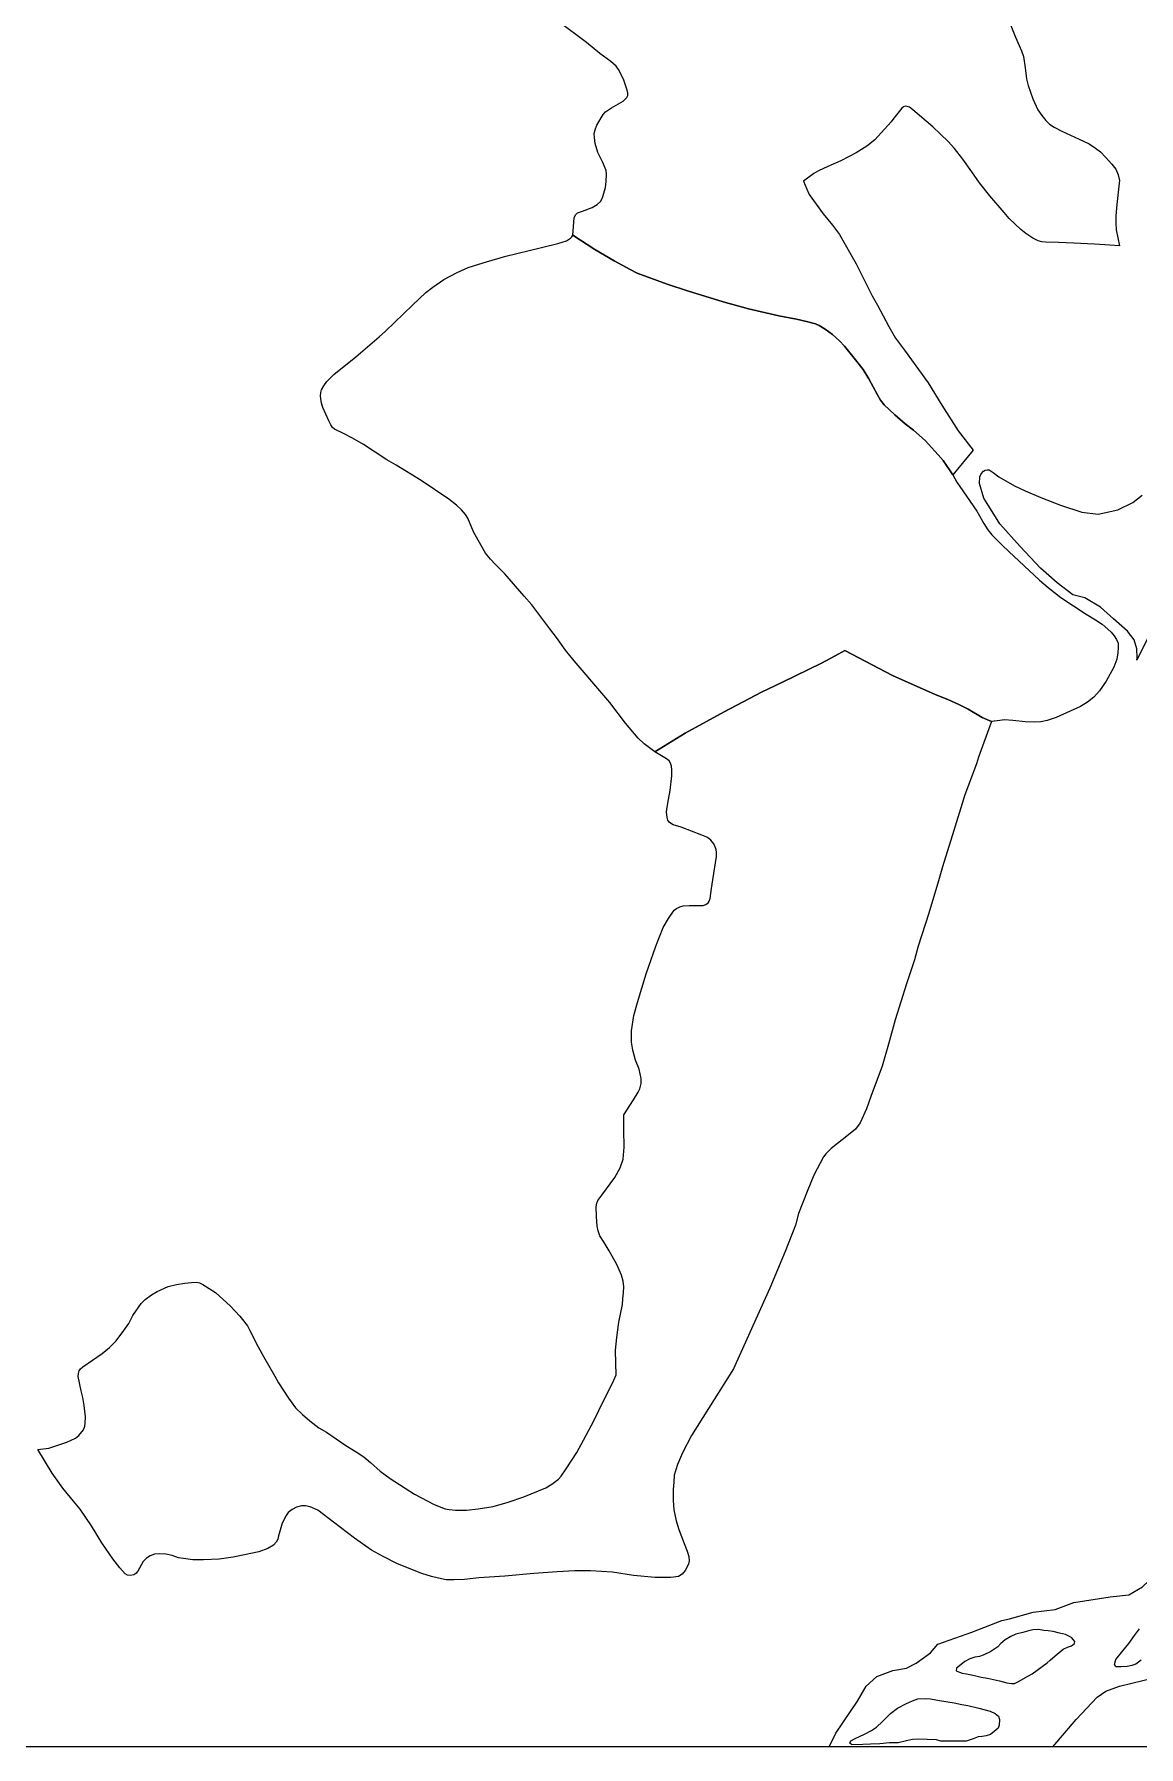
# Model space of a CAD drawing. Header units: millimetres. Extents: x 323319 to 328682, y 8609797 to 8615705.
# Drawn here: x 324988 to 325536, y 8610189 to 8611040 of the extents above; entities that cross this region are included whole.
import ezdxf

# ---------------------------------------------------------------- set-up
doc = ezdxf.new("R2010")
doc.units = ezdxf.units.MM
doc.layers.add('BASE CART_PARCELAS_p030B', color=252, linetype='Continuous', lineweight=5)
doc.layers.add('BASE CART_RIO-p030B', color=8, linetype='Continuous', lineweight=5)
doc.layers.add('PERIMETRICO-SECTOR A-1 PARCELA 2', color=7, linetype='Continuous')

msp = doc.modelspace()

# ---------------------------------------------------------------- linework, layer by layer
at = {"layer": 'BASE CART_PARCELAS_p030B'}
for points in [[(325471.3, 8611047.65), (325474.88, 8611038.57), (325476.84, 8611034.45), (325477.94, 8611031.8), (325478.84, 8611028.94), (325479.67, 8611023.22), (325480.38, 8611017.9), (325481.28, 8611014.59), (325483.53, 8611007.87), (325486.04, 8611002.41), (325487.94, 8610999.55), (325490, 8610997.14), (325491.81, 8610995.37), (325494.1, 8610993.91), (325498.03, 8610991.79), (325506.6, 8610987.92), (325511.47, 8610985.57), (325514.73, 8610983.33), (325517.14, 8610981.51), (325519.66, 8610978.98), (325522.83, 8610975.52), (325524.77, 8610973.05), (325526, 8610970.17), (325526.53, 8610967.41), (325526.5, 8610965.94), (325525.27, 8610955.48), (325524.74, 8610949.85), (325524.74, 8610946.21), (325524.92, 8610942.86), (325526.53, 8610934.96), (325521.74, 8610935.24), (325514.1, 8610935.72), (325503.89, 8610936.23), (325496.3, 8610936.53), (325489.9, 8610936.78), (325488.05, 8610936.89), (325486.23, 8610937.41), (325483.51, 8610938.77), (325480.04, 8610941.02), (325477.54, 8610942.93), (325471.81, 8610948.5), (325469.23, 8610951.41), (325462.18, 8610959.7), (325457.13, 8610966.22), (325453.21, 8610971.64), (325448.83, 8610977.9), (325444.7, 8610983.29), (325441.51, 8610986.71), (325433.94, 8610994.01), (325423.96, 8611002.48), (325422.3, 8611003.74), (325421.19, 8611004.14), (325420.2, 8611004.18), (325419.28, 8611003.89), (325418.5, 8611003.26), (325414.58, 8610998.32), (325413.15, 8610996.48), (325409.9, 8610992.76), (325405.06, 8610987.56), (325401.15, 8610984.46), (325395.85, 8610981.07), (325388.15, 8610977.06), (325381.67, 8610974.33), (325377.1, 8610972.19), (325374.79, 8610970.81), (325369.62, 8610966.99), (325371.32, 8610962.98), (325372.54, 8610960.32), (325379.45, 8610950.72), (325384.01, 8610945.14), (325387.48, 8610940.51), (325393.23, 8610930.57), (325395.75, 8610925.94), (325403.81, 8610910.01), (325406.4, 8610905.38), (325411.97, 8610894.76), (325415.41, 8610888.97), (325419.77, 8610882.98), (325431.57, 8610866.91), (325438.31, 8610855.82), (325446.47, 8610843.02), (325453.94, 8610833.43), (325443.74, 8610821.11), (325438.95, 8610828.24), (325436.55, 8610831.14), (325430.03, 8610838.17), (325424.26, 8610843.36), (325420.19, 8610846.48), (325415.01, 8610850.89), (325409.66, 8610855.91), (325407.9, 8610858.15), (325406.34, 8610860.93), (325402.16, 8610868.74), (325399.32, 8610873.42), (325394.83, 8610879.11), (325389.98, 8610885.08), (325387.59, 8610887.7), (325384.02, 8610890.88), (325380.42, 8610893.51), (325377.41, 8610895.35), (325375.58, 8610896.13), (325371.17, 8610897.24), (325366.16, 8610898.52), (325357.35, 8610900.14), (325342.38, 8610903.66), (325329.73, 8610907.12), (325312.14, 8610912.59), (325301.94, 8610915.82), (325287.14, 8610921.35), (325283.52, 8610923.13), (325275.71, 8610927.48), (325266.09, 8610933.12), (325255.17, 8610940.25), (325255.78, 8610948.74), (325256.48, 8610950.26), (325257.49, 8610951.23), (325259.85, 8610952.11), (325264.7, 8610953.87), (325267.19, 8610955.44), (325268.9, 8610956.87), (325269.78, 8610958.76), (325270.56, 8610960.98), (325271.35, 8610963.94), (325271.72, 8610966.76), (325271.79, 8610970.41), (325271.6, 8610972.26), (325270.91, 8610974.24), (325270.03, 8610976.32), (325267.54, 8610981.31), (325266.27, 8610985.65), (325265.81, 8610988.66), (325265.76, 8610990.69), (325266.13, 8610992.54), (325266.96, 8610994.89), (325270.26, 8611000.11), (325271.42, 8611001.45), (325274.33, 8611003.39), (325280.1, 8611006.81), (325281.85, 8611008.56), (325282.38, 8611009.58), (325282.38, 8611010.82), (325281.97, 8611012.76), (325280.3, 8611017.61), (325277.86, 8611022.42), (325276.64, 8611024.08), (325274.05, 8611026.53), (325268.6, 8611030.46), (325261.95, 8611035.96), (325248.1, 8611046.1)], [(325542.45, 8610743.77), (325535.14, 8610729.14), (325535.44, 8610730.38), (325535.22, 8610734.77), (325533.82, 8610739.15), (325530.64, 8610743.56), (325523.68, 8610749.53), (325517.19, 8610755.33), (325509.36, 8610760.04), (325503.42, 8610761.49), (325495.65, 8610767.51), (325487.42, 8610774.83), (325477.25, 8610785.52), (325467.18, 8610796.75), (325459.15, 8610809.47), (325457.1, 8610816.91), (325457.31, 8610820.21), (325457.9, 8610821.66), (325459.09, 8610822.94), (325459.95, 8610823.49), (325460.86, 8610823.7), (325461.88, 8610823.56), (325463.81, 8610822.24), (325466.72, 8610820.09), (325474.48, 8610815.67), (325479.78, 8610813.13), (325487.52, 8610809.88), (325497.35, 8610806.15), (325507.83, 8610802.61), (325516.05, 8610801.55), (325525.71, 8610803.78), (325533.14, 8610807.44), (325537.84, 8610811.07)]]:
    msp.add_lwpolyline(points, dxfattribs=at)
for points in [[(325295.85, 8610683.52), (325290.59, 8610687.52), (325287.59, 8610690.25), (325281.31, 8610697.71), (325273.43, 8610708.01), (325269.57, 8610712.68), (325255.71, 8610728.72), (325251.5, 8610734.03), (325247.05, 8610740.26), (325243.73, 8610744.6), (325234.7, 8610756.56), (325230.94, 8610760.91), (325221.42, 8610772.02), (325216.49, 8610776.68), (325214.21, 8610779.26), (325211.8, 8610782.21), (325209.55, 8610786.02), (325205.85, 8610792.88), (325202.93, 8610799.59), (325201.81, 8610801.46), (325199.86, 8610803.73), (325197.28, 8610806.12), (325193.56, 8610809.02), (325179.72, 8610818.34), (325167.44, 8610825.96), (325162.72, 8610828.6), (325151.11, 8610836.22), (325145.68, 8610839.36), (325141.19, 8610841.69), (325136.74, 8610843.81), (325135.79, 8610844.69), (325134.91, 8610845.98), (325133.92, 8610848.02), (325130.92, 8610854.63), (325130.28, 8610856.76), (325129.82, 8610860.13), (325129.94, 8610862), (325130.32, 8610863.37), (325131.4, 8610865.37), (325132.9, 8610867.57), (325136.41, 8610870.9), (325147.39, 8610879.72), (325158.97, 8610889.75), (325162.17, 8610892.58), (325175.54, 8610905.44), (325182.17, 8610911.64), (325185.62, 8610914.39), (325191.07, 8610918.18), (325197.62, 8610921.64), (325203.19, 8610924.09), (325208.51, 8610925.84), (325212.21, 8610927), (325221.79, 8610929.75), (325232.69, 8610932.41), (325247.64, 8610936.03), (325251.92, 8610937.45), (325253.94, 8610938.66), (325254.64, 8610939.33), (325255.17, 8610940.25), (325266.09, 8610933.12), (325275.71, 8610927.48), (325283.52, 8610923.13), (325287.14, 8610921.35), (325301.94, 8610915.82), (325312.14, 8610912.59), (325329.73, 8610907.12), (325342.38, 8610903.66), (325357.35, 8610900.14), (325366.16, 8610898.52), (325371.17, 8610897.24), (325375.58, 8610896.13), (325377.41, 8610895.35), (325380.42, 8610893.51), (325384.02, 8610890.88), (325387.59, 8610887.7), (325389.98, 8610885.08), (325394.83, 8610879.11), (325399.32, 8610873.42), (325402.16, 8610868.74), (325406.34, 8610860.93), (325407.9, 8610858.15), (325409.66, 8610855.91), (325415.01, 8610850.89), (325420.19, 8610846.48), (325424.26, 8610843.36), (325430.03, 8610838.17), (325436.55, 8610831.14), (325438.95, 8610828.24), (325443.74, 8610821.11), (325445.83, 8610817.54), (325447.28, 8610815.42), (325450.68, 8610810.62), (325455.67, 8610803.09), (325459.19, 8610796.9), (325461.25, 8610793.89), (325463.14, 8610791.38), (325468.3, 8610786.13), (325471.65, 8610783.06), (325486.78, 8610768.84), (325491.19, 8610765.1), (325497.49, 8610760.19), (325510, 8610751.99), (325514.74, 8610749.09), (325518.03, 8610746.97), (325520.87, 8610744.52), (325522.37, 8610742.96), (325523.99, 8610741.12), (325525.05, 8610739.39), (325525.89, 8610737.44), (325525.97, 8610735.37), (325525.69, 8610732.7), (325525.19, 8610729.63), (325523.85, 8610725.67), (325519.98, 8610718.64), (325516.58, 8610713.84), (325513.79, 8610710.77), (325510.62, 8610708.26), (325507.16, 8610706.03), (325495.15, 8610700.62), (325490.64, 8610699.06), (325487.52, 8610698.39), (325484.56, 8610698.22), (325479.71, 8610698.39), (325473.64, 8610699.06), (325469.46, 8610699.39), (325467.12, 8610699.17), (325463.1, 8610698.55), (325458.39, 8610700.66), (325451.37, 8610704.68), (325446.74, 8610707.13), (325441.31, 8610709.47), (325435.01, 8610711.98), (325413.91, 8610721.4), (325390.11, 8610733.95), (325385.4, 8610731.27), (325378.66, 8610727.58), (325359.29, 8610718.1), (325348.81, 8610713.25), (325330.33, 8610703.37), (325310.93, 8610692.78)], [(325295.85, 8610683.52), (325310.93, 8610692.78), (325330.33, 8610703.37), (325348.81, 8610713.25), (325359.29, 8610718.1), (325378.66, 8610727.58), (325385.4, 8610731.27), (325390.11, 8610733.95), (325413.91, 8610721.4), (325435.01, 8610711.98), (325441.31, 8610709.47), (325446.74, 8610707.13), (325451.37, 8610704.68), (325458.39, 8610700.66), (325463.1, 8610698.55), (325456.63, 8610680.96), (325455.52, 8610677.55), (325449.73, 8610662.25), (325444.25, 8610644.41), (325438.71, 8610626.38), (325436.67, 8610619.51), (325431.93, 8610603.34), (325426.64, 8610586.99), (325424.72, 8610580.24), (325420.85, 8610568.34), (325415.12, 8610550.44), (325411.83, 8610538.3), (325408.68, 8610527.46), (325403.17, 8610512.41), (325400.88, 8610506.28), (325397.79, 8610499.28), (325395.56, 8610496.06), (325392.06, 8610493.33), (325383.45, 8610486.58), (325380.73, 8610483.92), (325379.56, 8610482.37), (325374.82, 8610473.26), (325371.54, 8610465.21), (325367.24, 8610454.18), (325365.75, 8610448.36), (325360.52, 8610435.35), (325352.88, 8610417.2), (325344.43, 8610398.43), (325340.78, 8610390.32), (325336.29, 8610380.03), (325334.87, 8610377), (325325.37, 8610361.76), (325314.07, 8610343.92), (325309.62, 8610335.37), (325307.14, 8610329.61), (325305.44, 8610324.28), (325305.2, 8610320.75), (325304.95, 8610317.16), (325304.95, 8610311.58), (325305.2, 8610307.06), (325306.37, 8610301.55), (325307.73, 8610297.28), (325310.34, 8610290.38), (325311.84, 8610286.5), (325312.71, 8610283.88), (325312.87, 8610281.74), (325312.55, 8610280.08), (325310.89, 8610276.91), (325309.47, 8610275.09), (325307.64, 8610273.98), (325303.76, 8610273.42), (325296.08, 8610273.34), (325285.27, 8610274.37), (325274.89, 8610276.04), (325263.88, 8610276.75), (325256.04, 8610276.67), (325247.33, 8610276.28), (325235.77, 8610275.32), (325221.43, 8610274.06), (325208.4, 8610273.26), (325201.35, 8610272.49), (325196.26, 8610272.24), (325192.2, 8610272.32), (325188.38, 8610273.05), (325184.88, 8610273.86), (325180.09, 8610275.44), (325168.06, 8610280.19), (325160.54, 8610283.95), (325155.15, 8610286.95), (325146.67, 8610292.89), (325136.33, 8610300.89), (325128.51, 8610306.83), (325124.62, 8610308.58), (325122.31, 8610309.05), (325120.39, 8610309.01), (325117.82, 8610308.33), (325115.69, 8610307.17), (325113.76, 8610305.68), (325112.69, 8610304.27), (325110.77, 8610300.42), (325108.89, 8610294.06), (325108.54, 8610292.52), (325107.79, 8610290.99), (325106.46, 8610289.53), (325103.59, 8610287.84), (325099.2, 8610286.19), (325092.12, 8610284.65), (325086.46, 8610283.59), (325079.48, 8610282.45), (325071.69, 8610282.14), (325066.42, 8610282.22), (325062.92, 8610282.65), (325059.28, 8610283.2), (325056.09, 8610284.26), (325052.99, 8610284.97), (325049.88, 8610285.17), (325047.36, 8610284.93), (325045.2, 8610284.15), (325043.35, 8610282.96), (325041.77, 8610281.35), (325039.06, 8610276.51), (325038.12, 8610275.41), (325037.05, 8610274.74), (325035.28, 8610274.42), (325033.91, 8610274.54), (325032.84, 8610275.21), (325030.21, 8610278.24), (325026.68, 8610282.7), (325021.21, 8610290.67), (325016.11, 8610299.14), (325010.42, 8610307.39), (325007.17, 8610311.26), (325001.78, 8610317.83), (324996.57, 8610325.29), (324989.39, 8610336.95), (324994.85, 8610337.72), (325003.91, 8610340.56), (325008.16, 8610342.58), (325009.86, 8610343.87), (325012.2, 8610346.83), (325012.77, 8610348.61), (325012.97, 8610350.06), (325013.05, 8610353.22), (325012.46, 8610358.81), (325011.86, 8610362.9), (325011.01, 8610366.13), (325009.53, 8610373.3), (325009.57, 8610374.75), (325009.9, 8610376.01), (325010.59, 8610377.14), (325011.72, 8610378.07), (325021.45, 8610384.75), (325025.01, 8610387.66), (325028.32, 8610390.94), (325032.22, 8610396.04), (325034.57, 8610399.64), (325036.55, 8610403.53), (325040.78, 8610409.56), (325042.8, 8610411.47), (325045.91, 8610413.85), (325048.62, 8610415.51), (325054.1, 8610417.98), (325058.27, 8610418.95), (325062.39, 8610419.6), (325065.83, 8610419.97), (325068.14, 8610420.05), (325069.74, 8610419.85), (325071.44, 8610419), (325077.67, 8610414.96), (325085.15, 8610408.24), (325089.78, 8610403.19), (325093.54, 8610398.49), (325094.76, 8610396.11), (325098.87, 8610388.06), (325101.58, 8610383.13), (325107.06, 8610373.38), (325109, 8610370.19), (325113.87, 8610362.51), (325117.43, 8610357.73), (325120.89, 8610354.42), (325124.53, 8610351.22), (325128.98, 8610347.78), (325132.74, 8610345.68), (325142.45, 8610338.94), (325147.45, 8610335.78), (325151.31, 8610333.33), (325154.61, 8610330.5), (325159.37, 8610326.31), (325164.36, 8610322.63), (325176.44, 8610314.85), (325186.29, 8610309.67), (325191.64, 8610307.6), (325193.66, 8610307.13), (325196.87, 8610306.89), (325202.28, 8610306.89), (325208.12, 8610307.46), (325215.54, 8610308.73), (325223.08, 8610310.76), (325230.71, 8610313.49), (325241.76, 8610317.92), (325244.72, 8610319.71), (325247.93, 8610322.21), (325249.25, 8610323.67), (325251.79, 8610327.34), (325257.14, 8610335.54), (325260.39, 8610341.67), (325265.6, 8610351.24), (325268.04, 8610356.42), (325275.55, 8610371.41), (325276.56, 8610374.14), (325276.47, 8610379.94), (325276.33, 8610386.35), (325276.97, 8610392.66), (325278, 8610400.25), (325279.72, 8610409.06), (325280, 8610411.8), (325280.33, 8610414.81), (325280.4, 8610417.73), (325280.12, 8610420.56), (325279.22, 8610423.67), (325278.14, 8610426.26), (325276.96, 8610428.85), (325273.12, 8610435.68), (325270.62, 8610439.83), (325268.46, 8610443.18), (325267.68, 8610445.58), (325267.16, 8610447.85), (325266.79, 8610452.7), (325266.65, 8610457.51), (325267, 8610459.35), (325267.47, 8610460.62), (325269.45, 8610463.31), (325276.05, 8610472.02), (325278.62, 8610476.92), (325280.03, 8610481.26), (325280.31, 8610483.24), (325280.55, 8610487.1), (325280.48, 8610495.82), (325280.46, 8610503.31), (325285.17, 8610510.66), (325287.57, 8610514.48), (325288.42, 8610516.08), (325289.01, 8610518.81), (325289.1, 8610521.22), (325288.63, 8610523.57), (325288.02, 8610525.93), (325286.18, 8610530.45), (325284.88, 8610535.3), (325284.27, 8610539.36), (325284.23, 8610544.96), (325285.38, 8610552.64), (325287.22, 8610559.05), (325291.58, 8610573.23), (325296.31, 8610586.99), (325300.01, 8610596.23), (325302.6, 8610600.75), (325305.46, 8610604.89), (325306.61, 8610605.65), (325308.27, 8610606.55), (325309.94, 8610607.02), (325312.93, 8610607.17), (325316.87, 8610607.2), (325319.83, 8610607.28), (325321.24, 8610607.67), (325322.36, 8610608.5), (325322.87, 8610609.34), (325323.37, 8610610.74), (325323.99, 8610615.73), (325324.71, 8610619.89), (325326.48, 8610631.6), (325326.51, 8610633.48), (325326.22, 8610635), (325325.57, 8610636.66), (325325.07, 8610637.81), (325323.66, 8610639.59), (325322.65, 8610640.53), (325321.74, 8610641.1), (325319.22, 8610642.22), (325308.85, 8610646.12), (325305.02, 8610647.36), (325303.54, 8610648.07), (325302.92, 8610648.65), (325302.33, 8610649.55), (325301.91, 8610650.91), (325301.71, 8610653.8), (325301.91, 8610655.98), (325302.69, 8610659.8), (325303.49, 8610664.33), (325304.23, 8610671.58), (325304.33, 8610674.63), (325304.13, 8610676.5), (325303.59, 8610677.9), (325302.89, 8610679.07), (325301.64, 8610680.13)]]:
    msp.add_lwpolyline(points, close=True, dxfattribs=at)
at = {"layer": 'BASE CART_RIO-p030B'}
for points in [[(325382.42, 8610189.34), (325385.68, 8610196.17), (325396.55, 8610211.99), (325400.75, 8610219.38), (325406.14, 8610224.21), (325413.98, 8610227.2), (325420.8, 8610228.34), (325425.69, 8610230.91), (325432.73, 8610235.98), (325436.31, 8610240.35), (325453.26, 8610246.3), (325468.08, 8610252.11), (325471.92, 8610252.89), (325483.67, 8610256.26), (325494.72, 8610257.49), (325503.85, 8610261.07), (325521.92, 8610263.85), (325531.29, 8610264.78), (325537.97, 8610268.85), (325548.28, 8610278.59), (325554.96, 8610283.13), (325568.16, 8610298.74), (325586.11, 8610317.49)], [(325493.55, 8610189.34), (325505.06, 8610202.86), (325515.55, 8610213.97), (325519.72, 8610217.03), (325526.6, 8610219.45), (325544.31, 8610223.74), (325554.69, 8610222.83), (325561.8, 8610226.9), (325567.55, 8610232.2), (325585.99, 8610254.15), (325594.11, 8610266.9), (325600.74, 8610276.13), (325604.77, 8610281.4), (325609.84, 8610289.53), (325612.66, 8610295.28), (325616.9, 8610302.46), (325622.42, 8610307.33), (325632.93, 8610312.97), (325638.12, 8610317.41), (325638.99, 8610316.33), (325638.62, 8610311.74), (325635.69, 8610300.35), (325627.8, 8610279.96), (325609.54, 8610249.54)], [(325537.29, 8610232.29), (325534.65, 8610230.39), (325532.63, 8610229.77), (325530.39, 8610229.21), (325527.42, 8610229.04), (325524.78, 8610228.98), (325524.11, 8610230.27), (325524.78, 8610232.63), (325528.26, 8610237), (325531.23, 8610240.59), (325533.98, 8610244.52), (325536.53, 8610247.94)]]:
    msp.add_lwpolyline(points, dxfattribs=at)
for points in [[(325476.47, 8610221.68), (325481.43, 8610224.51), (325483.14, 8610225.57), (325490.67, 8610230.98), (325492.1, 8610232.38), (325494.62, 8610234.43), (325498.61, 8610237.79), (325500.78, 8610238.85), (325502.83, 8610239.47), (325504.32, 8610240.59), (325504.39, 8610241.58), (325502.92, 8610243.39), (325501.76, 8610244.1), (325499.74, 8610245.04), (325496.73, 8610245.84), (325493.62, 8610246.56), (325491.12, 8610246.87), (325489.03, 8610247.15), (325486.3, 8610247.56), (325483.47, 8610247.34), (325480.91, 8610246.75), (325478.62, 8610246.07), (325475.14, 8610245.32), (325472.68, 8610244.08), (325469.87, 8610242.46), (325467.6, 8610240.68), (325466.14, 8610239.04), (325462.69, 8610236.58), (325458.92, 8610234.87), (325457.02, 8610234.25), (325454.69, 8610233.78), (325452.24, 8610233.01), (325449.8, 8610231.67), (325447.19, 8610229.59), (325445.58, 8610228.38), (325445.48, 8610227.07), (325447.07, 8610226.39), (325448.43, 8610225.92), (325450.58, 8610225.58), (325452.24, 8610225.27), (325454.63, 8610224.77), (325457.95, 8610223.96), (325461, 8610223.34), (325464.09, 8610222.78), (325466.95, 8610222.11), (325470.57, 8610221.12), (325472.9, 8610220.75), (325474.46, 8610220.81)], [(325432.66, 8610213.13), (325437.28, 8610212.24), (325444.48, 8610211.15), (325448.23, 8610210.36), (325451.31, 8610209.84), (325456.81, 8610208.48), (325462.34, 8610206.97), (325464.9, 8610205.87), (325466.57, 8610204.57), (325466.93, 8610202.9), (325466.78, 8610200.08), (325466.31, 8610198.62), (325464.41, 8610196.9), (325462.48, 8610195.38), (325460.44, 8610194.81), (325458.41, 8610194.5), (325456.32, 8610194.29), (325453.92, 8610193.35), (325450.37, 8610192.04), (325448.34, 8610192.04), (325443.25, 8610192.14), (325437.93, 8610192.14), (325435.69, 8610192.72), (325431.15, 8610192.88), (325427, 8610193.14), (325423.82, 8610192.93), (325420.74, 8610192.35), (325416.62, 8610191.31), (325412.45, 8610191.21), (325407.49, 8610190.79), (325403, 8610190.63), (325399.14, 8610190.42), (325395.39, 8610190.37), (325393.56, 8610190.47), (325392.62, 8610191.15), (325393.2, 8610192.35), (325395.39, 8610193.5), (325399.98, 8610195.54), (325403.37, 8610197.37), (325405.98, 8610199.14), (325408.95, 8610201.96), (325412.92, 8610205.93), (325416.31, 8610208.54), (325420.77, 8610210.84), (325423.85, 8610212.09), (325426.4, 8610213.13), (325430.16, 8610213.34)]]:
    msp.add_lwpolyline(points, close=True, dxfattribs=at)
at = {"layer": 'PERIMETRICO-SECTOR A-1 PARCELA 2', "color": 6}
msp.add_lwpolyline([(323319.27, 8615189.34), (328319.27, 8615189.34), (328319.27, 8610189.34), (323319.27, 8610189.34)], close=True, dxfattribs=at)

doc.saveas('drawing.dxf')
